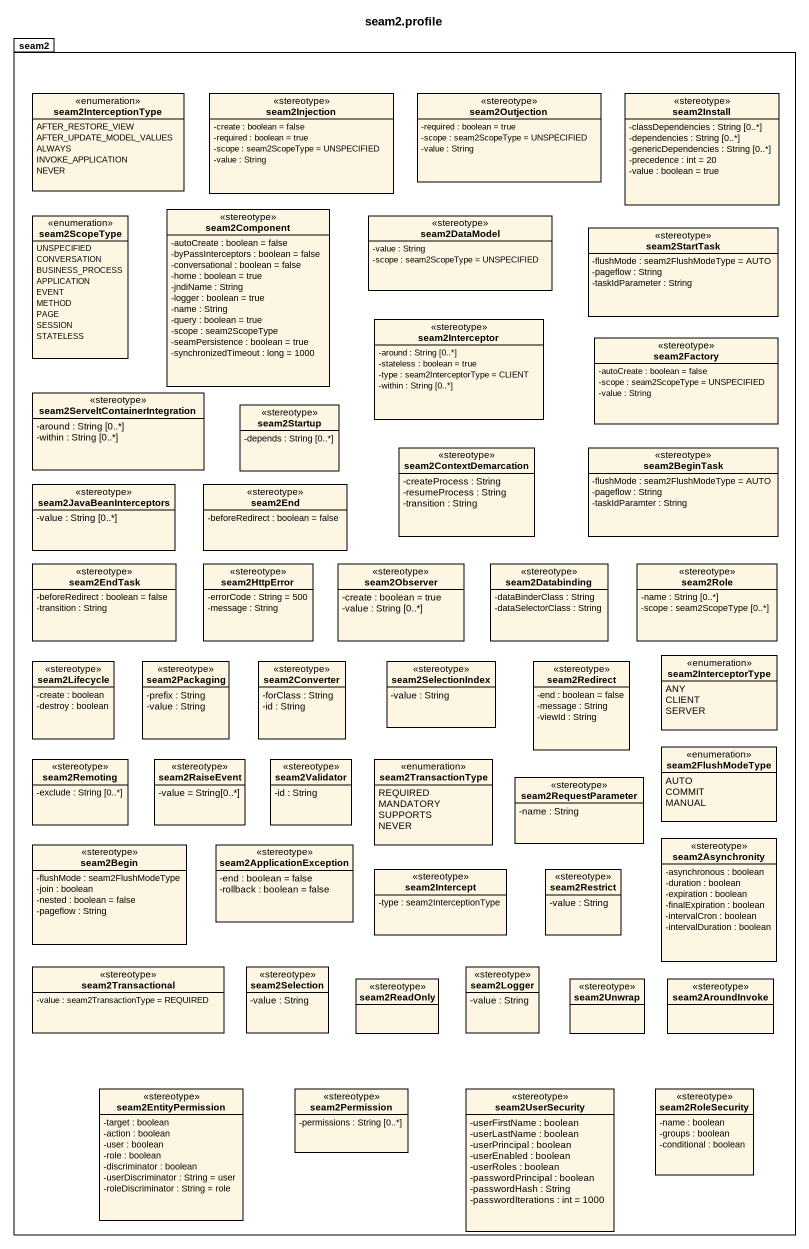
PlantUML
@startuml
title seam2.profile
hide circle
hide empty members
skinparam classAttributeIconSize 0
package seam2 {
  enum seam2InterceptionType {
    AFTER_RESTORE_VIEW
    AFTER_UPDATE_MODEL_VALUES
    ALWAYS
    INVOKE_APPLICATION
    NEVER
  }
  class seam2Injection <<stereotype>> {
    -create : boolean = false
    -required : boolean = true
    -scope : seam2ScopeType = UNSPECIFIED
    -value : String
  }
  class seam2Outjection <<stereotype>> {
    -required : boolean = true
    -scope : seam2ScopeType = UNSPECIFIED
    -value : String
  }
  class seam2Install <<stereotype>> {
    -classDependencies : String [0..*]
    -dependencies : String [0..*]
    -genericDependencies : String [0..*]
    -precedence : int = 20
    -value : boolean = true
  }
  class seam2Component <<stereotype>> {
    -autoCreate : boolean = false
    -byPassInterceptors : boolean = false
    -conversational : boolean = false
    -home : boolean = true
    -jndiName : String
    -logger : boolean = true
    -name : String
    -query : boolean = true
    -scope : seam2ScopeType
    -seamPersistence : boolean = true
    -synchronizedTimeout : long = 1000
  }
  enum seam2ScopeType {
    UNSPECIFIED
    CONVERSATION
    BUSINESS_PROCESS
    APPLICATION
    EVENT
    METHOD
    PAGE
    SESSION
    STATELESS
  }
  class seam2DataModel <<stereotype>> {
    -value : String
    -scope : seam2ScopeType = UNSPECIFIED
  }
  class seam2StartTask <<stereotype>> {
    -flushMode : seam2FlushModeType = AUTO
    -pageflow : String
    -taskIdParameter : String
  }
  class seam2Interceptor <<stereotype>> {
    -around : String [0..*]
    -stateless : boolean = true
    -type : seam2InterceptorType = CLIENT
    -within : String [0..*]
  }
  class seam2Factory <<stereotype>> {
    -autoCreate : boolean = false
    -scope : seam2ScopeType = UNSPECIFIED
    -value : String
  }
  class "seam2ServeltContainerIntegration" as seam2ServeltContainerIntegra <<stereotype>> {
    -around : String [0..*]
    -within : String [0..*]
  }
  class seam2Startup <<stereotype>> {
    -depends : String [0..*]
  }
  class seam2JavaBeanInterceptors <<stereotype>> {
    -value : String [0..*]
  }
  class seam2End <<stereotype>> {
    -beforeRedirect : boolean = false
  }
  class seam2ContextDemarcation <<stereotype>> {
    -createProcess : String
    -resumeProcess : String
    -transition : String
  }
  class seam2BeginTask <<stereotype>> {
    -flushMode : seam2FlushModeType = AUTO
    -pageflow : String
    -taskIdParamter : String
  }
  class seam2EndTask <<stereotype>> {
    -beforeRedirect : boolean = false
    -transition : String
  }
  class seam2HttpError <<stereotype>> {
    -errorCode : String = 500
    -message : String
  }
  class seam2Observer <<stereotype>> {
    -create : boolean = true
    -value : String [0..*]
  }
  class seam2Databinding <<stereotype>> {
    -dataBinderClass : String
    -dataSelectorClass : String
  }
  class seam2Role <<stereotype>> {
    -name : String [0..*]
    -scope : seam2ScopeType [0..*]
  }
  class seam2Lifecycle <<stereotype>> {
    -create : boolean
    -destroy : boolean
  }
  class seam2Packaging <<stereotype>> {
    -prefix : String
    -value : String
  }
  class seam2Converter <<stereotype>> {
    -forClass : String
    -id : String
  }
  class seam2SelectionIndex <<stereotype>> {
    -value : String
  }
  class seam2Redirect <<stereotype>> {
    -end : boolean = false
    -message : String
    -viewId : String
  }
  enum seam2InterceptorType {
    ANY
    CLIENT
    SERVER
  }
  class seam2Remoting <<stereotype>> {
    -exclude : String [0..*]
  }
  class seam2RaiseEvent <<stereotype>> {
    -value = String[0..*]
  }
  class seam2Validator <<stereotype>> {
    -id : String
  }
  enum seam2TransactionType {
    REQUIRED
    MANDATORY
    SUPPORTS
    NEVER
  }
  enum seam2FlushModeType {
    AUTO
    COMMIT
    MANUAL
  }
  class seam2RequestParameter <<stereotype>> {
    -name : String
  }
  class seam2Asynchronity <<stereotype>> {
    -asynchronous : boolean
    -duration : boolean
    -expiration : boolean
    -finalExpiration : boolean
    -intervalCron : boolean
    -intervalDuration : boolean
  }
  class seam2Begin <<stereotype>> {
    -flushMode : seam2FlushModeType
    -join : boolean
    -nested : boolean = false
    -pageflow : String
  }
  class seam2ApplicationException <<stereotype>> {
    -end : boolean = false
    -rollback : boolean = false
  }
  class seam2Intercept <<stereotype>> {
    -type : seam2InterceptionType
  }
  class seam2Restrict <<stereotype>> {
    -value : String
  }
  class seam2Transactional <<stereotype>> {
    -value : seam2TransactionType = REQUIRED
  }
  class seam2Selection <<stereotype>> {
    -value : String
  }
  class seam2ReadOnly <<stereotype>>
  class seam2Logger <<stereotype>> {
    -value : String
  }
  class seam2Unwrap <<stereotype>>
  class seam2AroundInvoke <<stereotype>>
  class seam2EntityPermission <<stereotype>> {
    -target : boolean
    -action : boolean
    -user : boolean
    -role : boolean
    -discriminator : boolean
    -userDiscriminator : String = user
    -roleDiscriminator : String = role
  }
  class seam2Permission <<stereotype>> {
    -permissions : String [0..*]
  }
  class seam2UserSecurity <<stereotype>> {
    -userFirstName : boolean
    -userLastName : boolean
    -userPrincipal : boolean
    -userEnabled : boolean
    -userRoles : boolean
    -passwordPrincipal : boolean
    -passwordHash : String
    -passwordIterations : int = 1000
  }
  class seam2RoleSecurity <<stereotype>> {
    -name : boolean
    -groups : boolean
    -conditional : boolean
  }
}
@enduml
